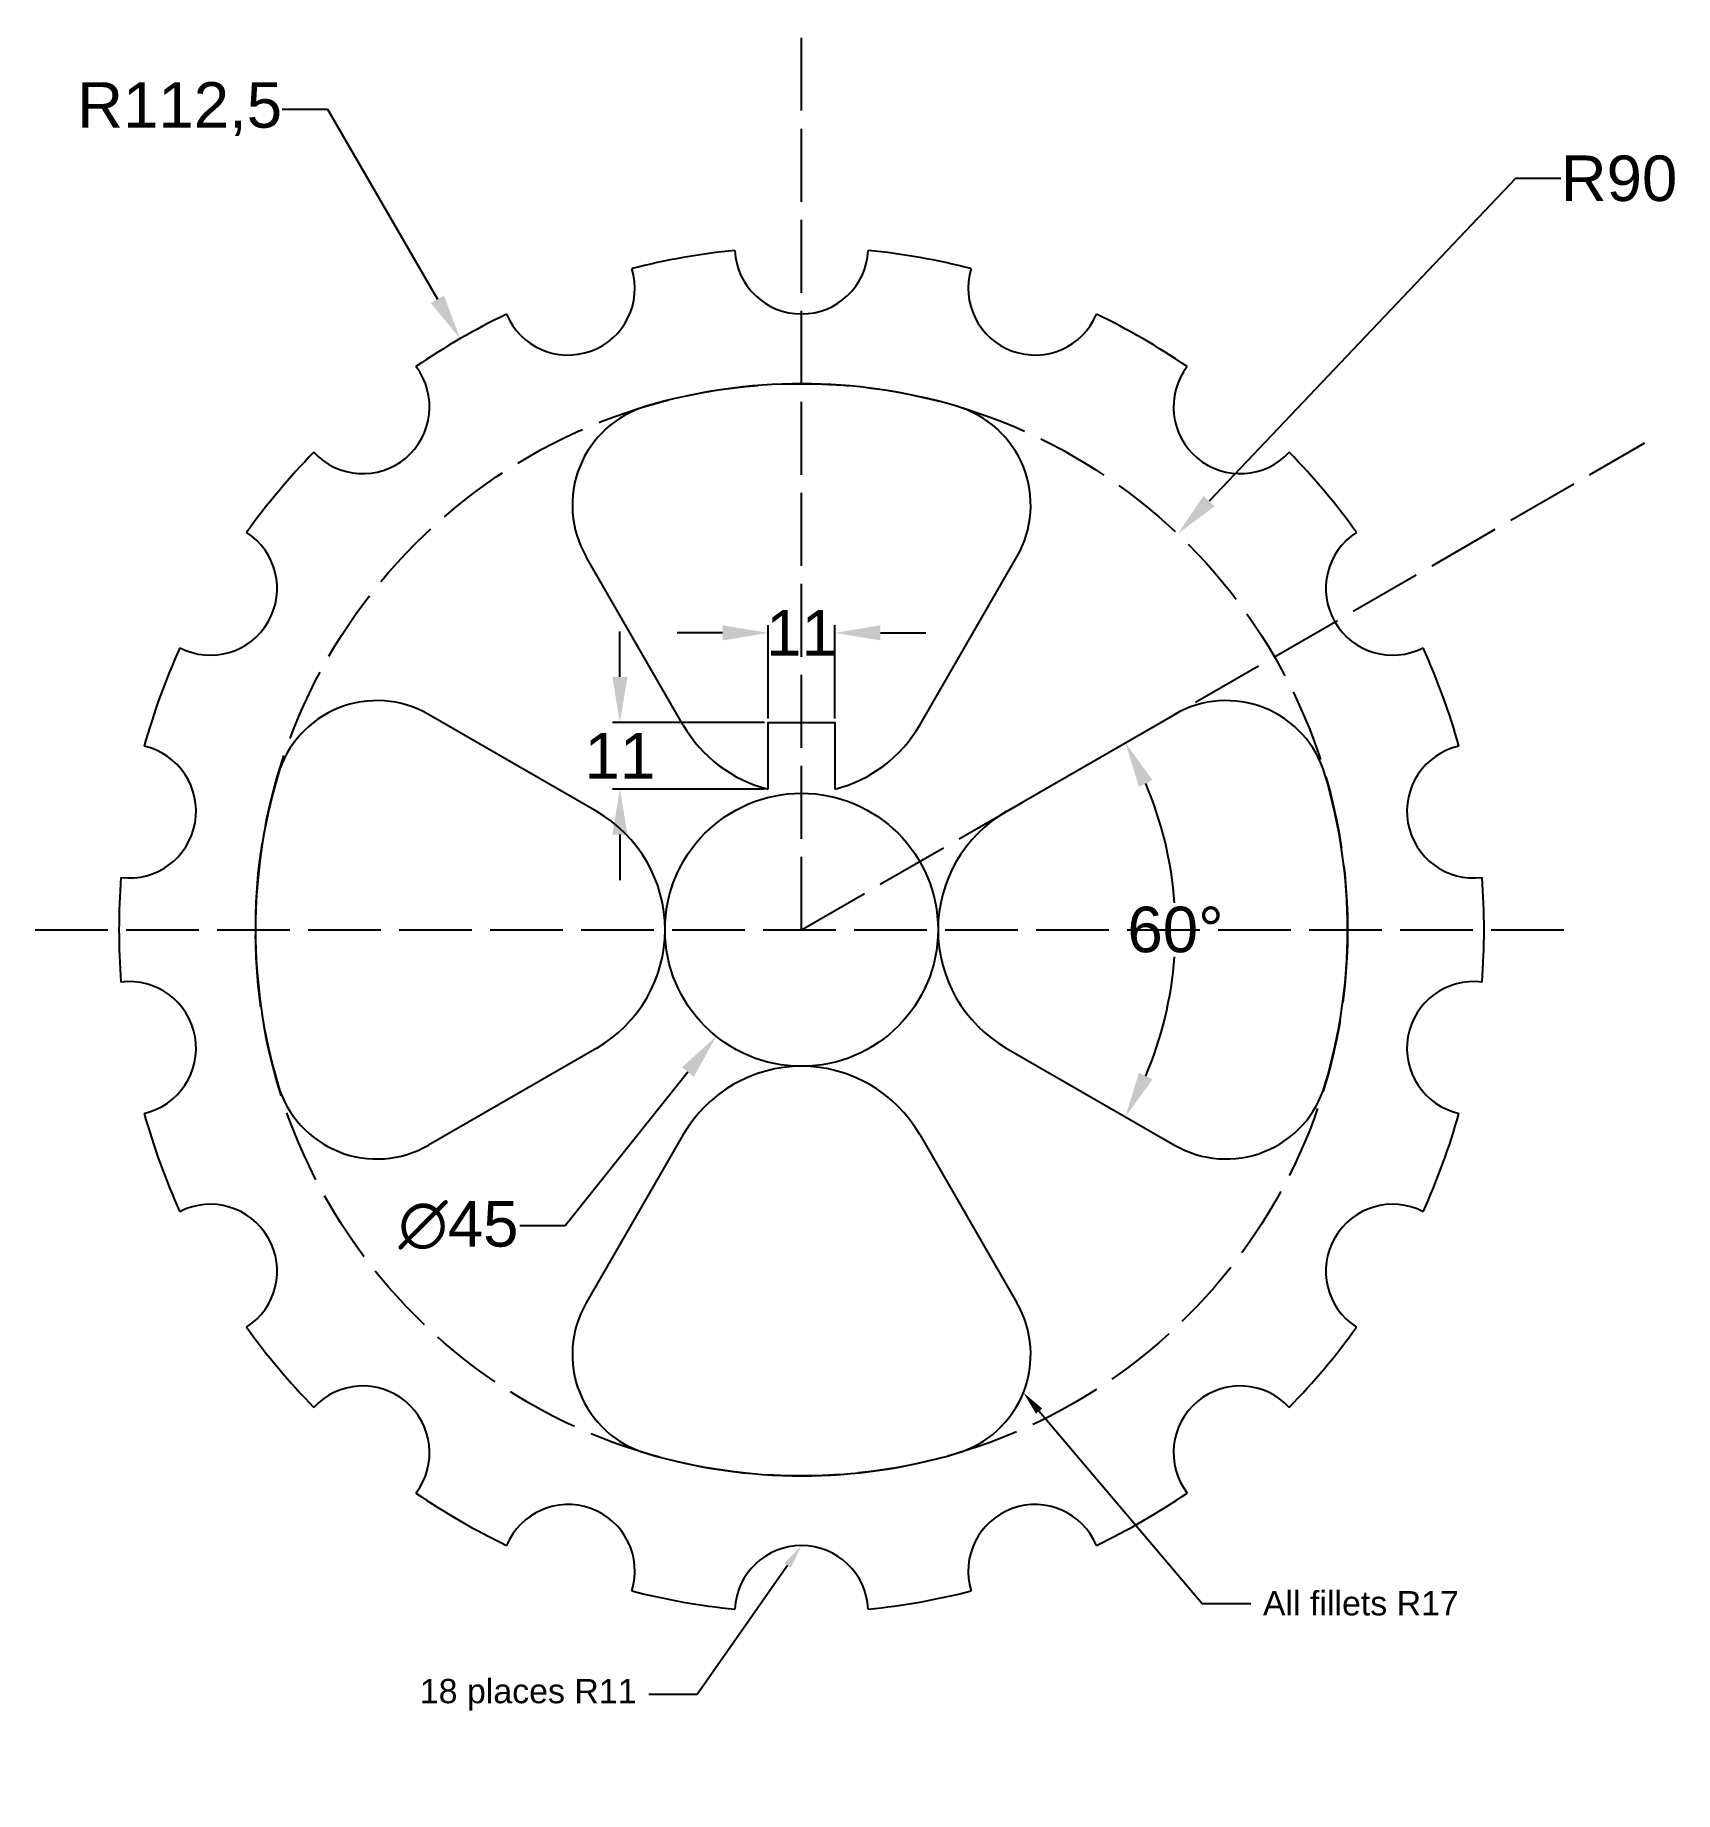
# Model space of a CAD drawing. Header units: millimetres. Extents: x 3039 to 3310, y 1772 to 2061.
import ezdxf
from ezdxf import colors
from ezdxf.entities.mleader import LeaderData, LeaderLine
from ezdxf.math import Vec2, Vec3

# ---------------------------------------------------------------- set-up
doc = ezdxf.new("R2010")
doc.units = ezdxf.units.MM
doc.header["$PDMODE"] = 34
doc.linetypes.add('ACAD_ISO02W100', pattern=[15, 12, -3])
doc.layers.add('dim', color=3, linetype='Continuous')
doc.styles.get("Standard").update_dxf_attribs({"font": 'arial.ttf'})
doc.dimstyles.new('ISO-25', dxfattribs={"dimtxt": 7.5, "dimasz": 7.5, "dimexe": 1.25, "dimexo": 0.625, "dimtad": 0, "dimtih": 1, "dimtoh": 1, "dimtxsty": 'Standard', "dimcen": 0, "dimadec": 0, "dimazin": 0, "dimtfac": 1, "dimtofl": 0, "dimtmove": 0, "dimatfit": 3, "dimfxl": 1, "dimarcsym": 0})

# ---------------------------------------------------------------- blocks, each defined once
blk = doc.blocks.new('*U1')
blk.add_arc((0, 5.77), 11, 182.8022, 357.1978)
blk = doc.blocks.new('*U2')
at = {"color": 0, "linetype": 'ByBlock', "lineweight": -2, "transparency": 16777216}
blk.add_blockref('*U1', (3165.68, 2020.39), dxfattribs=at)
for p, rotation in [((3129.18, 2013.96), 20.00000000000001), ((3202.19, 2013.96), 340), ((3097.08, 1995.42), 40.00000000000001), ((3234.29, 1995.42), 320), ((3073.25, 1967.03), 59.99999999999999), ((3258.11, 1967.03), 300.0000000000001), ((3060.57, 1932.2), 80.00000000000001), ((3270.79, 1932.2), 280), ((3060.57, 1895.13), 99.99999999999999), ((3270.79, 1895.13), 260), ((3073.25, 1860.3), 120), ((3258.11, 1860.3), 240), ((3097.08, 1831.9), 140), ((3234.29, 1831.9), 220), ((3129.18, 1813.37), 160), ((3202.19, 1813.37), 200), ((3165.68, 1806.93), 180)]:
    blk.add_blockref('*U1', p, dxfattribs=dict(at, rotation=rotation))
blk = doc.blocks.new('*D6')
at = {"layer": 'Defpoints', "color": 0, "transparency": 16777216}
for p in [(3109.41, 2011.08), (3165.68, 1913.66)]:
    blk.add_point(p, dxfattribs=at)
at = {"layer": 'dim', "color": 0, "lineweight": -2, "transparency": 16777216}
for p, q in [((3080.06, 2048.91), (3087.56, 2048.91)), ((3087.56, 2048.91), (3105.66, 2017.57))]:
    blk.add_line(p, q, dxfattribs=at)
at = {"layer": 'dim', "color": 0, "transparency": 16777216}
blk.add_solid([(3106.75, 2018.2), (3104.58, 2016.95), (3109.41, 2011.08)], dxfattribs=at)
at = {"layer": 'dim', "color": 0, "transparency": 16777216, "insert": (3063.17, 2048.91), "char_height": 7.5, "attachment_point": 5}
blk.add_mtext('R112,5', dxfattribs=at)
blk = doc.blocks.new('*D7')
at = {"layer": 'Defpoints', "color": 0, "transparency": 16777216}
for p in [(3227.69, 1978.9), (3165.68, 1913.66)]:
    blk.add_point(p, dxfattribs=at)
at = {"layer": 'dim', "color": 0, "lineweight": -2, "transparency": 16777216}
for p, q in [((3283.36, 2037.47), (3232.85, 1984.33)), ((3290.86, 2037.47), (3283.36, 2037.47))]:
    blk.add_line(p, q, dxfattribs=at)
at = {"layer": 'dim', "color": 0, "transparency": 16777216}
blk.add_solid([(3231.95, 1985.19), (3233.76, 1983.47), (3227.69, 1978.9)], dxfattribs=at)
at = {"layer": 'dim', "color": 0, "transparency": 16777216, "insert": (3300.43, 2037.47), "char_height": 7.5, "attachment_point": 5}
blk.add_mtext('R90', dxfattribs=at)
blk = doc.blocks.new('*D8')
at = {"layer": 'Defpoints', "color": 0, "transparency": 16777216}
for p in [(3179.73, 1931.24), (3151.63, 1896.09)]:
    blk.add_point(p, dxfattribs=at)
at = {"layer": 'dim', "color": 0, "lineweight": -2, "transparency": 16777216}
for p, q in [((3126.75, 1864.95), (3146.95, 1890.23)), ((3119.25, 1864.95), (3126.75, 1864.95))]:
    blk.add_line(p, q, dxfattribs=at)
at = {"layer": 'dim', "color": 0, "transparency": 16777216}
blk.add_solid([(3145.98, 1891.01), (3147.93, 1889.45), (3151.63, 1896.09)], dxfattribs=at)
at = {"layer": 'dim', "color": 0, "transparency": 16777216, "insert": (3109.14, 1864.95), "char_height": 7.5, "attachment_point": 5}
blk.add_mtext('∅45', dxfattribs=at)
blk = doc.blocks.new('*D9')
at = {"layer": 'Defpoints', "color": 0, "transparency": 16777216}
for p in [(3227.16, 1949.16), (3199.43, 1933.15), (3226.39, 1902.96), (3199.43, 1894.18), (3227.16, 1878.17)]:
    blk.add_point(p, dxfattribs=at)
at = {"layer": 'dim', "color": 0, "lineweight": -2, "transparency": 16777216}
for start, end in [(4.1438, 23.0246), (336.9754, 355.8562)]:
    blk.add_arc((3165.68, 1913.66), 61.64, start, end, dxfattribs=at)
at = {"layer": 'dim', "color": 0, "transparency": 16777216}
for points in [[(3221.3, 1937.21), (3223.53, 1938.33), (3219.07, 1944.48)], [(3223.53, 1888.99), (3221.3, 1890.11), (3219.07, 1882.84)]]:
    blk.add_solid(points, dxfattribs=at)
at = {"layer": 'dim', "color": 0, "transparency": 16777216, "insert": (3227.32, 1913.66), "char_height": 7.5, "attachment_point": 5}
blk.add_mtext('60°', dxfattribs=at)
blk = doc.blocks.new('*D12')
at = {"layer": 'Defpoints', "color": 0, "transparency": 16777216}
for p in [(3171.18, 1962.6), (3160.18, 1947.84), (3171.18, 1947.84)]:
    blk.add_point(p, dxfattribs=at)
at = {"layer": 'dim', "color": 0, "lineweight": -2, "transparency": 16777216}
for p, q in [((3160.18, 1948.47), (3160.18, 1963.85)), ((3171.18, 1948.47), (3171.18, 1963.85)), ((3152.68, 1962.6), (3145.18, 1962.6)), ((3178.68, 1962.6), (3186.18, 1962.6))]:
    blk.add_line(p, q, dxfattribs=at)
at = {"layer": 'dim', "color": 0, "transparency": 16777216}
for points in [[(3152.68, 1963.85), (3152.68, 1961.35), (3160.18, 1962.6)], [(3178.68, 1963.85), (3178.68, 1961.35), (3171.18, 1962.6)]]:
    blk.add_solid(points, dxfattribs=at)
at = {"layer": 'dim', "color": 0, "transparency": 16777216, "insert": (3165.68, 1962.6), "char_height": 7.5, "attachment_point": 5}
blk.add_mtext('11', dxfattribs=at)
blk = doc.blocks.new('*D13')
at = {"layer": 'Defpoints', "color": 0, "transparency": 16777216}
for p in [(3160.18, 1947.84), (3135.75, 1936.84), (3160.18, 1936.84)]:
    blk.add_point(p, dxfattribs=at)
at = {"layer": 'dim', "color": 0, "lineweight": -2, "transparency": 16777216}
for p, q in [((3135.75, 1955.34), (3135.75, 1962.84)), ((3159.56, 1947.84), (3134.5, 1947.84)), ((3159.56, 1936.84), (3134.5, 1936.84)), ((3135.75, 1929.34), (3135.75, 1921.84))]:
    blk.add_line(p, q, dxfattribs=at)
at = {"layer": 'dim', "color": 0, "transparency": 16777216}
for points in [[(3134.5, 1955.34), (3137, 1955.34), (3135.75, 1947.84)], [(3134.5, 1929.34), (3137, 1929.34), (3135.75, 1936.84)]]:
    blk.add_solid(points, dxfattribs=at)
at = {"layer": 'dim', "color": 0, "transparency": 16777216, "insert": (3135.75, 1942.34), "char_height": 7.5, "attachment_point": 5}
blk.add_mtext('11', dxfattribs=at)

msp = doc.modelspace()

# ---------------------------------------------------------------- linework, layer by layer
at = {"linetype": 'ACAD_ISO02W100'}
for p, q in [((3165.682, 1913.662), (3165.682, 2061.11)), ((3165.682, 1913.662), (3304.696, 1993.921)), ((3039.359, 1913.662), (3292.004, 1913.662))]:
    msp.add_line(p, q, dxfattribs=at)
for p, q in [((3146.196, 1947.412), (3130.185, 1975.144)), ((3185.168, 1947.412), (3201.178, 1975.144)), ((3131.932, 1933.147), (3104.2, 1949.158)), ((3199.432, 1933.147), (3227.164, 1949.158)), ((3131.932, 1894.176), (3104.2, 1878.165)), ((3199.432, 1894.176), (3227.164, 1878.165)), ((3146.196, 1879.912), (3130.185, 1852.18)), ((3185.168, 1879.912), (3201.178, 1852.18))]:
    msp.add_line(p, q)
msp.add_lwpolyline([(3160.182, 1936.844), (3160.182, 1947.844), (3171.182, 1947.844), (3171.182, 1936.844)])
msp.add_circle((3165.682, 1913.662), 90, dxfattribs=at)
msp.add_circle((3165.682, 1913.662), 22.5)
for centre, radius, start, end in [((3165.682, 1913.662), 112.5, 95.60449, 104.39551), ((3165.682, 1913.662), 112.5, 75.60449, 84.39551), ((3165.682, 1913.662), 112.5, 115.60449, 124.39551), ((3165.682, 1913.662), 112.5, 55.60449, 64.39551), ((3165.682, 1913.662), 90, 73.4665, 106.5335), ((3144.908, 1983.644), 17, 106.5335, 210), ((3186.456, 1983.644), 17, 330, 73.4665), ((3165.682, 1913.662), 112.5, 135.60449, 144.39551), ((3165.682, 1913.662), 112.5, 35.60449, 44.39551), ((3165.682, 1913.662), 112.5, 155.60449, 164.39551), ((3165.682, 1913.662), 112.5, 15.60449, 24.39551), ((3095.7, 1934.436), 17, 60, 163.4665), ((3235.664, 1934.436), 17, 16.5335, 120), ((3165.682, 1958.662), 22.5, 210, 255.851), ((3165.682, 1958.662), 22.5, 284.149, 330), ((3165.682, 1913.662), 90, 163.4665, 196.5335), ((3165.682, 1913.662), 90, 343.4665, 16.5335), ((3120.682, 1913.662), 22.5, 300, 60), ((3210.682, 1913.662), 22.5, 120, 240), ((3165.682, 1913.662), 112.5, 175.60449, 184.39551), ((3165.682, 1913.662), 112.5, 355.60449, 4.39551), ((3165.682, 1868.662), 22.5, 30, 150), ((3095.7, 1892.888), 17, 196.5335, 300), ((3235.664, 1892.888), 17, 240, 343.4665), ((3165.682, 1913.662), 112.5, 195.60449, 204.39551), ((3165.682, 1913.662), 112.5, 335.60449, 344.39551), ((3144.908, 1843.68), 17, 150, 253.4665), ((3186.456, 1843.68), 17, 286.5335, 30), ((3165.682, 1913.662), 112.5, 215.60449, 224.39551), ((3165.682, 1913.662), 112.5, 315.60449, 324.39551), ((3165.682, 1913.662), 90, 253.4665, 286.5335), ((3165.682, 1913.662), 112.5, 235.60449, 244.39551), ((3165.682, 1913.662), 112.5, 295.60449, 304.39551), ((3165.682, 1913.662), 112.5, 255.60449, 264.39551), ((3165.682, 1913.662), 112.5, 275.60449, 284.39551)]:
    msp.add_arc(centre, radius, start, end)

# ---------------------------------------------------------------- block references
msp.add_blockref('*U2', (0, 0))

# ---------------------------------------------------------------- dimensions: what is measured, and where the dimension line sits
at = {"layer": 'dim'}
for mpoint, picture, middle in [((3109.414, 2011.079), '*D6', (3063.168, 2048.908)), ((3227.686, 1978.896), '*D7', (3300.434, 2037.472))]:
    dim = msp.add_radius_dim(center=(3165.682, 1913.662), mpoint=mpoint, dimstyle='ISO-25', dxfattribs=at)
    dim.commit()
    dim.dimension.update_dxf_attribs({"geometry": picture, "text_midpoint": middle, "dimtype": 164})
dim = msp.add_linear_dim(base=(3171.182, 1962.603), p1=(3160.182, 1947.844), p2=(3171.182, 1947.844), dimstyle='ISO-25', dxfattribs=at)
dim.commit()
dim.dimension.update_dxf_attribs({"geometry": '*D12', "text_midpoint": (3165.682, 1962.603)})
dim = msp.add_linear_dim(base=(3135.749, 1936.844), p1=(3160.182, 1947.844), p2=(3160.182, 1936.844), angle=90, dimstyle='ISO-25', dxfattribs=at)
dim.commit()
dim.dimension.update_dxf_attribs({"geometry": '*D13', "text_midpoint": (3135.749, 1942.344)})
dim = msp.add_angular_dim_2l(base=(3226.388, 1902.958), line1=((3199.432, 1894.176), (3227.164, 1878.165)), line2=((3199.432, 1933.147), (3227.164, 1949.158)), dimstyle='ISO-25', dxfattribs=at)
dim.commit()
dim.dimension.update_dxf_attribs({"geometry": '*D9', "text_midpoint": (3227.325, 1913.662)})
dim = msp.add_diameter_dim_2p(p1=(3179.73, 1931.238), p2=(3151.634, 1896.086), dimstyle='ISO-25', dxfattribs=at)
dim.commit()
dim.dimension.update_dxf_attribs({"geometry": '*D8', "text_midpoint": (3109.145, 1864.952), "dimtype": 163})

# ---------------------------------------------------------------- leaders
ml = msp.add_multileader_mtext('Standard', dxfattribs=at)
ml.set_content('All fillets R17', color=256)
ml.set_leader_properties()
ml.build(insert=Vec2(0, 0))
ctx = ml.context
ctx.base_point, ctx.plane_origin = Vec3(3239.732, 1802.637), Vec3(3202.248, 1837.385)
notes = []
notes.append((ctx, [(0, (1, 1, 0), (3231.732, 1802.637), (1, 0), 8, [(0, [(3202.248, 1837.385)], 0, [])])]))
ctx.mtext.insert, ctx.mtext.flow_direction = Vec3(3241.732, 1804.67), 5
ml = msp.add_multileader_mtext('Standard', dxfattribs=at)
ml.set_content('18 places R11', color=256)
ml.set_leader_properties()
ml.build(insert=Vec2(0, 0))
ctx = ml.context
ctx.base_point, ctx.plane_origin = Vec3(3102.399, 1787.637), Vec3(3165.682, 1812.162)
ctx.text_align_type = 2
notes.append((ctx, [(0, (1, 1, 0), (3148.489, 1787.637), (-1, 0), 8, [(0, [(3165.682, 1812.162)], 0, [])])]))
ctx.mtext.insert, ctx.mtext.alignment, ctx.mtext.flow_direction = Vec3(3138.489, 1790.192), 3, 5
for ctx, leaders in notes:
    for number, flags, end, landing, length, lines in leaders:
        leader = LeaderData()
        leader.index, (leader.has_last_leader_line, leader.has_dogleg_vector, leader.attachment_direction) = number, flags
        leader.last_leader_point, leader.dogleg_vector, leader.dogleg_length = Vec3(end), Vec3(landing), length
        for number, points, colour, breaks in lines:
            line = LeaderLine()
            line.index, line.vertices, line.color, line.breaks = number, Vec3.list(points), colors.encode_raw_color(colour), breaks
            leader.lines.append(line)
        ctx.leaders.append(leader)

doc.saveas('drawing.dxf')
